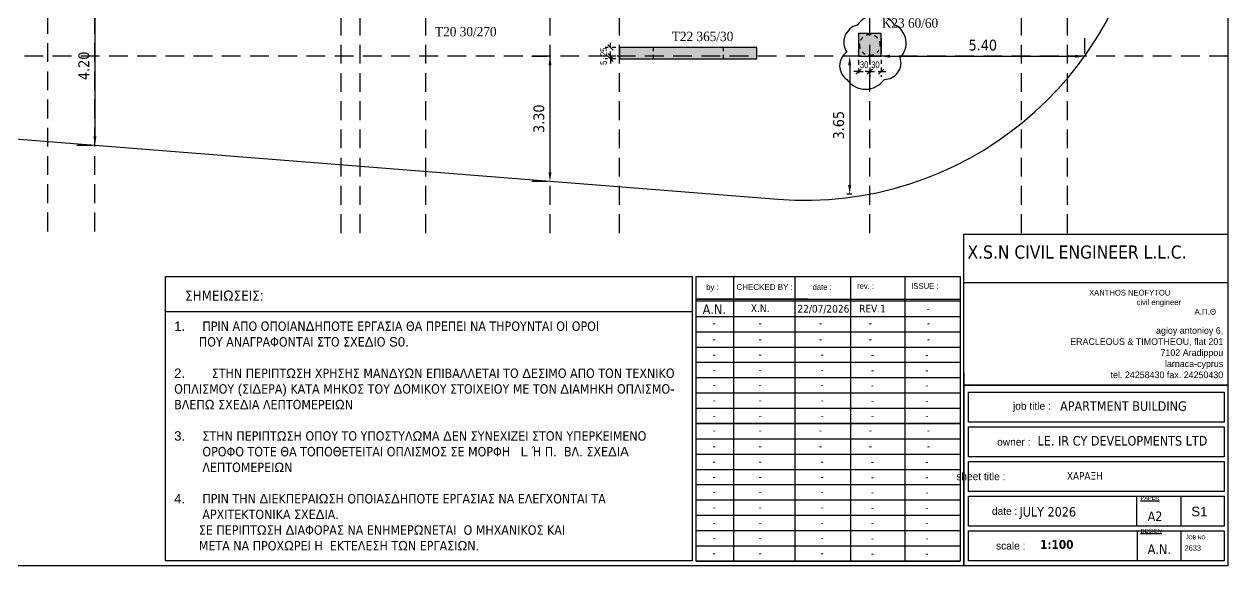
# Model space of a CAD drawing. Header units: millimetres. Extents: x -2171 to 1563, y -1758 to -1505.
# Drawn here: x -2093.51 to -2061.5, y -1629.23 to -1614.83 of the extents above; entities that cross this region are included whole.
import ezdxf

# ---------------------------------------------------------------- set-up
doc = ezdxf.new("R2010")
doc.units = ezdxf.units.MM
doc.header["$PDMODE"] = 32
for name, pattern in [('DASHDOT', [25.4, 12.7, -6.35, 0, -6.35]), ('DASHED2', [0.375, 0.25, -0.125]), ('DOT', [0.025, 0, -0.025]), ('HIDDEN', [0.375, 0.25, -0.125]), ('HIDDEN2', [0.1875, 0.125, -0.0625])]:
    doc.linetypes.add(name, pattern=pattern)
doc.layers.get('Defpoints').update_dxf_attribs({"color": 6})
for name, color, linetype in [('-S-AKSONES', 50, 'DASHDOT'), ('-S_TEXT', 3, 'Continuous'), ('ANOIGMATA', 7, 'Continuous'), ('athinas comments', 10, 'Continuous'), ('DIASTASEIS', 7, 'Continuous'), ('Fill_Col', 7, 'Continuous'), ('Geo_Col', 7, 'Continuous'), ('Geo_Lines_-1', 94, 'Continuous'), ('pinakaki', 153, 'Continuous'), ('STR-AXIS', 2, 'Continuous'), ('Text_Col_-1', 7, 'Continuous')]:
    doc.layers.add(name, color=color, linetype=linetype)
doc.layers.add('A-ANNO-DIMS', color=1, linetype='Continuous', lineweight=9)
doc.layers.add('TEXT', color=20, linetype='Continuous', lineweight=13)
doc.styles.add('1-100', font='arial.ttf', dxfattribs={"width": 0.8})
doc.styles.add('S1TmsNwRmn11_b_934_161', font='times.ttf', dxfattribs={"width": 0.933629, "height": 0.001087})
doc.styles.get("Standard").update_dxf_attribs({"font": 'tahoma.ttf'})
doc.dimstyles.new('Copy of 1-100', dxfattribs={"dimtxt": 0.18, "dimasz": 0.14, "dimexe": 0.14, "dimexo": 0.1, "dimgap": 0.09, "dimtad": 1, "dimdec": 0, "dimlfac": 100, "dimrnd": 5, "dimzin": 5, "dimdsep": 46, "dimtxsty": '1-100', "dimblk": 'OBLIQUE', "dimcen": 0.09, "dimclrd": 1, "dimclre": 1, "dimclrt": 2, "dimadec": 0, "dimazin": 0, "dimtfac": 1, "dimtdec": 0, "dimtix": 1, "dimtmove": 2, "dimatfit": 3, "dimfxl": 5, "dimfxlon": 1, "dimtolj": 1, "dimtzin": 5, "dimarcsym": 0})
doc.dimstyles.new('Copy(2) of Standard', dxfattribs={"dimscale": 96, "dimtxt": 0.003, "dimasz": 0.0025, "dimexe": 0.0008, "dimexo": 0.005, "dimgap": 0.0015, "dimtad": 1, "dimrnd": 0.05, "dimzin": 0, "dimdsep": 46, "dimtxsty": 'Standard', "dimcen": 0.001, "dimclrd": 256, "dimclrt": 256, "dimadec": 0, "dimazin": 0, "dimtfac": 1, "dimtofl": 0, "dimtmove": 0, "dimatfit": 3, "dimfxl": 5, "dimtolj": 1, "dimtzin": 0, "dimarcsym": 1})

# ---------------------------------------------------------------- blocks, each defined once
blk = doc.blocks.new('LABEL 1')
at = {"color": 0}
for p, q in [((118391.268, -209928.524), (118398.288, -209928.524)), ((118392.259, -209928.524), (118392.259, -209936.09)), ((118393.899, -209936.09), (118393.899, -209928.524)), ((118395.385, -209936.09), (118395.385, -209928.524)), ((118396.826, -209936.09), (118396.826, -209928.524)), ((118405.409, -209928.699), (118398.39, -209928.699)), ((118394.242, -209929.133), (118391.27, -209929.133)), ((118391.27, -209929.133), (118398.289, -209929.133)), ((118398.289, -209929.184), (118391.27, -209929.184)), ((118398.289, -209929.133), (118398.289, -209929.184)), ((118398.39, -209931.085), (118398.39, -209936.218)), ((118398.512, -209932.4), (118398.512, -209931.601)), ((118398.512, -209933.321), (118398.512, -209932.522)), ((118398.512, -209934.242), (118398.512, -209933.444)), ((118398.512, -209935.164), (118398.512, -209934.365)), ((118398.512, -209936.085), (118398.512, -209935.286))]:
    blk.add_line(p, q, dxfattribs=at)
at = {"linetype": 'Continuous', "ltscale": 0.5}
blk.add_line((118391.162, -209929.467), (118377.159, -209929.467), dxfattribs=at)
at = {"color": 3}
blk.add_line((118398.289, -209930.348), (118398.289, -209932.434), dxfattribs=at)
for points in [[(118398.39, -209927.405), (118405.409, -209927.405)], [(118391.27, -209932.434), (118398.289, -209932.434)], [(118391.27, -209935.278), (118398.289, -209935.278)]]:
    blk.add_lwpolyline(points)
at = {"color": 0}
for points in [[(118398.39, -209927.405), (118405.409, -209927.405), (118405.409, -209931.414), (118398.39, -209931.414)], [(118391.27, -209928.524), (118398.289, -209928.524), (118398.289, -209932.434), (118391.27, -209932.434)], [(118391.27, -209928.524), (118398.289, -209928.524), (118398.289, -209936.09), (118391.27, -209936.09)], [(118398.39, -209931.414), (118405.409, -209931.414), (118405.409, -209936.218), (118398.39, -209936.218)]]:
    blk.add_lwpolyline(points, close=True, dxfattribs=at)
at = {"linetype": 'Continuous', "ltscale": 0.5}
blk.add_lwpolyline([(118377.159, -209928.524), (118391.162, -209928.524), (118391.162, -209936.085), (118377.159, -209936.085)], close=True, dxfattribs=at)
at = {"color": 0}
for points in [[(118391.27, -209929.59), (118398.289, -209929.59)], [(118391.27, -209929.996), (118398.289, -209929.996)], [(118391.27, -209930.403), (118398.289, -209930.403)], [(118391.27, -209930.809), (118398.289, -209930.809)], [(118391.27, -209931.215), (118398.289, -209931.215)], [(118391.27, -209931.621), (118398.289, -209931.621)], [(118398.512, -209931.601), (118405.313, -209931.601), (118405.313, -209932.4), (118398.512, -209932.4)], [(118391.27, -209932.028), (118398.289, -209932.028)], [(118391.27, -209932.434), (118398.289, -209932.434)], [(118398.512, -209932.522), (118405.313, -209932.522), (118405.313, -209933.321), (118398.512, -209933.321)], [(118391.27, -209932.84), (118398.289, -209932.84)], [(118391.27, -209933.246), (118398.289, -209933.246)], [(118391.27, -209933.653), (118398.289, -209933.653)], [(118398.512, -209933.444), (118405.313, -209933.444), (118405.313, -209934.242), (118398.512, -209934.242)], [(118391.27, -209934.059), (118398.289, -209934.059)], [(118398.512, -209934.365), (118405.313, -209934.365), (118405.313, -209935.164), (118398.512, -209935.164)], [(118402.978, -209934.365), (118402.978, -209935.164)], [(118404.155, -209934.365), (118404.155, -209935.164)], [(118391.27, -209934.465), (118398.289, -209934.465)], [(118391.27, -209934.871), (118398.289, -209934.871)], [(118398.512, -209935.286), (118405.313, -209935.286), (118405.313, -209936.085), (118398.512, -209936.085)], [(118402.998, -209935.286), (118402.998, -209936.085)], [(118404.155, -209935.286), (118404.155, -209936.085)], [(118391.27, -209935.684), (118398.289, -209935.684)], [(118391.27, -209936.09), (118398.289, -209936.09)]]:
    blk.add_lwpolyline(points, dxfattribs=at)
at = {"layer": '-S_TEXT', "color": 3, "insert": (118377.391, -209929.723), "char_height": 0.25, "attachment_point": 1}
blk.add_mtext_dynamic_manual_height_columns('\\pxi-3,l3,ql,t3;{\\fArial|b0|i0|c186|p34;1.^I}ΠΡΙΝ ΑΠΟ ΟΠΟΙΑΝ{\\fArial|b0|i0|c186|p34;Δ}ΗΠΟΤΕ ΕΡΓΑΣΙΑ ΘΑ ΠΡΕΠΕΙ ΝΑ ΤΗΡΟΥΝΤΑΙ ΟΙ ΟΡΟΙ\\P\\pi0,l0,q*,tz;       ΠΟΥ ΑΝΑΓΡΑΦΟΝΤΑΙ ΣΤΟ ΣΧΕ{\\fArial|b0|i0|c186|p34;Δ}ΙΟ {\\fArial|b0|i0|c186|p34;S0.\\P\\P\\pi-3,l3,ql,t3;2.^I}ΣΤΗΝ ΠΕΡΙΠΤ{\\fArial|b0|i0|c186|p34;Ω}ΣΗ ΧΡΗΣΗΣ ΜΑΝ{\\fArial|b0|i0|c186|p34;Δ}Υ{\\fArial|b0|i0|c186|p34;Ω}Ν ΕΠΙΒΑΛΛΕΤΑΙ ΤΟ {\\fArial|b0|i0|c186|p34;Δ}ΕΣΙΜΟ ΑΠΟ ΤΟΝ ΤΕΧΝΙΚΟ ΟΠΛΙΣΜΟΥ {\\fArial|b0|i0|c186|p34;(}ΣΙ{\\fArial|b0|i0|c186|p34;Δ}ΕΡΑ{\\fArial|b0|i0|c186|p34;) }ΚΑΤΑ ΜΗΚΟΣ ΤΟΥ {\\fArial|b0|i0|c186|p34;Δ}ΟΜΙΚΟΥ ΣΤΟΙΧΕΙΟΥ ΜΕ ΤΟΝ {\\fArial|b0|i0|c186|p34;Δ}ΙΑΜΗΚΗ ΟΠΛΙΣΜΟ{\\fArial|b0|i0|c186|p34;- }ΒΛΕΠ{\\fArial|b0|i0|c186|p34;Ω }ΣΧΕ{\\fArial|b0|i0|c186|p34;Δ}ΙΑ ΛΕΠΤΟΜΕΡΕΙ{\\fArial|b0|i0|c186|p34;Ω}Ν\\P\\pi0,l0,q*,tz;\\P\\pi-3,l3,ql,t3;{\\fArial|b0|i0|c186|p34;3.^I}ΣΤΗΝ ΠΕΡΙΠΤ{\\fArial|b0|i0|c186|p34;Ω}ΣΗ ΟΠΟΥ ΤΟ ΥΠΟΣΤΥΛ{\\fArial|b0|i0|c186|p34;Ω}ΜΑ {\\fArial|b0|i0|c186|p34;Δ}ΕΝ ΣΥΝΕΧΙΖΕΙ ΣΤΟΝ ΥΠΕΡΚΕΙΜΕΝΟ ΟΡΟΦΟ ΤΟΤΕ ΘΑ ΤΟΠΟΘΕΤΕΙΤΑΙ ΟΠΛΙΣΜΟΣ ΣΕ ΜΟΡΦH   {\\fArial|b0|i0|c186|p34;L }Ή Π{\\fArial|b0|i0|c186|p34;. } ΒΛ{\\fArial|b0|i0|c186|p34;. }ΣΧΕ{\\fArial|b0|i0|c186|p34;Δ}Ι{\\fArial|b0|i0|c186|p34;A }ΛΕΠΤΟΜΕΡΕΙ{\\fArial|b0|i0|c186|p34;Ω}Ν\\P\\pi0,l0,q*,tz;\\P\\pi-3,l3,ql,t3;{\\fArial|b0|i0|c186|p34;4.^I}ΠΡΙΝ ΤΗΝ {\\fArial|b0|i0|c186|p34;Δ}ΙΕΚΠΕΡΑΙ{\\fArial|b0|i0|c186|p34;Ω}ΣΗ ΟΠΟΙΑΣ{\\fArial|b0|i0|c186|p34;Δ}ΗΠΟΤΕ ΕΡΓΑΣΙΑΣ ΝΑ ΕΛΕΓΧΟΝΤΑΙ ΤΑ ΑΡΧΙΤΕΚΤΟΝΙΚΑ ΣΧΕ{\\fArial|b0|i0|c186|p34;Δ}ΙΑ{\\fArial|b0|i0|c186|p34;.\\P\\pi0,l0,q*,tz;}       ΣΕ ΠΕΡΙΠΤ{\\fArial|b0|i0|c186|p34;Ω}ΣΗ {\\fArial|b0|i0|c186|p34;Δ}ΙΑΦΟΡΑΣ ΝΑ ΕΝΗΜΕΡ{\\fArial|b0|i0|c186|p34;Ω}ΝΕΤΑΙ  Ο ΜΗΧΑΝΙΚΟΣ ΚΑΙ\\P       ΜΕΤΑ ΝΑ ΠΡΟΧ{\\fArial|b0|i0|c186|p34;Ω}ΡΕΙ Η  ΕΚΤΕΛΕΣΗ Τ{\\fArial|b0|i0|c186|p34;Ω}Ν ΕΡΓΑΣΙ{\\fArial|b0|i0|c186|p34;Ω}Ν{\\fArial|b0|i0|c186|p34;.}', width=13.35251, gutter_width=1, heights=[6.403], dxfattribs=at)
at = {"layer": 'ANOIGMATA', "attachment_point": 1}
for s, insert, char_height, width in [('\\pi4.5494;{\\fBankGothic Lt BT|b0|i0|c0|p34;\\H1.5x;\\C7;XANTHOS NEOFYTOU\\P\\pi5.8103;civil engineer\\P\\pi7.351;\\fArial|b0|i0|c161|p34;Α.Π.Θ}', (118397.168, -209928.883), 0.10094, 7.9171), ('\\pxqr;{\\fBankGothic Lt BT|b0|i0|c161|p34;\\H1.1667x;\\C0;agioy antonioy 6,\\PERACLEOUS & TIMOTHEOU, flat 201\\P7102 Aradippou\\Plarnaca-cyprus\\Ptel. 24258430 fax. 24250430}', (118397.225, -209929.875), 0.15141, 8.05841), ('\\pxqr;{\\fBankGothic Lt BT|b0|i0|c0|p34;\\H1.5x;\\C7; \\H1.3333x; job title :}', (118397.361, -209931.867), 0.10094, 3.33818), ('APARTMENT BUILDING', (118400.946, -209931.845), 0.25234, 5.34758), ('LE. IR CY DEVELOPMENTS LTD', (118400.347, -209932.768), 0.25234, 5.34758), ('\\pxqr;{\\fBankGothic Lt BT|b0|i0|c0|p34;\\H1.5x;\\C7; \\H1.3333x; owner :}', (118396.82, -209932.823), 0.10094, 3.33818), ('{\\fBankGothic Lt BT|b0|i0|c0|p34;\\C7;     sheet title :}', (118397.812, -209933.739), 0.20187, 3.33818), ('\\pxi8.03;{\\fBankGothic Lt BT|b0|i0|c161|p34;\\H0.5x;\\L\\C7;PAPER\\H2x;\\l }', (118401.382, -209934.359), 0.2125, 3.51387), ('\\pxqr;{\\fBankGothic Lt BT|b0|i0|c0|p34;\\C7; date :}', (118396.471, -209934.66), 0.20187, 3.33818), ('{\\C7;JULY 2026}', (118399.865, -209934.655), 0.25234, 4.57511), ('\\pxi8.03;{\\fBankGothic Lt BT|b0|i0|c0|p34;\\H0.5x;\\L\\C7;DESIGN\\H2x;\\l }', (118401.382, -209935.234), 0.2125, 3.51387), ('\\pxqr;{\\fBankGothic Lt BT|b0|i0|c0|p34;\\C7; scale :}', (118396.686, -209935.581), 0.20187, 3.33818), ('{\\fTahoma|b1|i0|c161|p34;\\C7;1:\\fTahoma|b1|i0|c0|p34;100}', (118400.413, -209935.531), 0.23651, 5.4102), ('\\pxi8.03;{\\fBankGothic Lt BT|b0|i0|c0|p34;\\C7;JOB NO}', (118403.483, -209935.41), 0.10094, 3.33818), ('\\pxi8.03;{\\fBankGothic Lt BT|b0|i0|c161|p34;\\C7;2\\fBankGothic Lt BT|b0|i0|c0|p34;633}', (118403.078, -209935.67), 0.14671, 4.85205)]:
    blk.add_mtext(s, dxfattribs=dict(at, insert=insert, char_height=char_height, width=width))
for s, insert, char_height in [('A2', (118403.274, -209934.773), 0.2523), ('A{\\fArial|b0|i0|c186|p34;.}N{\\fArial|b0|i0|c186|p34;.}', (118403.274, -209935.648), 0.25234)]:
    blk.add_mtext_dynamic_manual_height_columns(s, width=10.89316, gutter_width=1, heights=[0], dxfattribs=dict(at, insert=insert, char_height=char_height))
at = {"layer": 'pinakaki', "ltscale": 0.005, "insert": (118377.682, -209928.902), "char_height": 0.26955, "width": 6.67467, "attachment_point": 1}
blk.add_mtext('ΣΗΜΕΙ{\\fArial|b0|i0|c186|p34;Ω}ΣΕΙΣ{\\fArial|b0|i0|c186|p34;:}', dxfattribs=at)
at = {"layer": 'TEXT', "color": 0, "attachment_point": 1}
for s, insert, char_height, width in [('X.S.N CIVIL ENGINEER L.L.C.\\P', (118398.484, -209927.703), 0.35, 6.92207), ('\\pxqc;{\\fBankGothic Lt BT|b0|i0|c161|p34;\\C7;by :}', (118391.244, -209928.732), 0.15234, 0.91751), ('\\pxqc;{\\fArial|b0|i0|c186|p34;\\C7;CHECKED BY\\fBankGothic Lt BT|b0|i0|c161|p34; :}', (118391.819, -209928.732), 0.15234, 2.53906), ('\\pxqc;{\\fBankGothic Lt BT|b0|i0|c0|p34;\\C7;date :}', (118393.35, -209928.732), 0.15234, 2.53906), ('{\\fBankGothic Lt BT|b0|i0|c161|p34;\\C7;rev\\fBankGothic Lt BT|b0|i0|c0|p34;.\\fBankGothic Lt BT|b0|i0|c161|p34; :}', (118395.548, -209928.705), 0.152344, 2.53906), ('{\\fBankGothic Lt BT|b0|i0|c0|p34;\\C7;ISSUE\\fBankGothic Lt BT|b0|i0|c161|p34; :}', (118396.989, -209928.705), 0.15234, 2.53906), ('\\pxqc;{\\fTahoma|b0|i0|c0|p34;\\C7;A\\fTahoma|b0|i0|c161|p34;.\\fTahoma|b0|i0|c0|p34;N\\fTahoma|b0|i0|c161|p34;.}', (118391.244, -209929.272), 0.253906, 1.01563), ('\\pxqc;{\\fTahoma|b0|i0|c0|p34;\\H0.8x;\\C7;X.N.}', (118391.703, -209929.272), 0.25391, 2.53906), ('\\pxqc;{\\C7;22/07/2026}', (118393.976, -209929.284), 0.20313, 1.35307), ('\\pxqc;{\\fTahoma|b0|i0|c0|p34;\\H0.8x;\\C7;REV.1}', (118395.325, -209929.281), 0.25391, 1.26753), ('\\pxqc;{\\fTahoma|b0|i0|c0|p34;\\H0.8x;\\C7; \\fTahoma|b0|i0|c161|p34;-}', (118396.766, -209929.281), 0.25391, 1.26753), ('\\pxqc;{\\fTahoma|b0|i0|c0|p34;\\H0.8x;\\C7;-}', (118391.244, -209929.661), 0.25391, 1.01563), ('\\pxqc;{\\fTahoma|b0|i0|c0|p34;\\H0.8x;\\C7;-}', (118391.703, -209929.661), 0.25391, 2.53906), ('\\pxqc;{\\fTahoma|b0|i0|c0|p34;\\H0.8x;\\C7;   -}', (118393.189, -209929.661), 0.25391, 2.53906), ('\\pxqc;{\\fTahoma|b0|i0|c0|p34;\\H0.8x;\\C7;-}', (118394.631, -209929.661), 0.25391, 2.53906), ('\\pxqc;{\\fTahoma|b0|i0|c0|p34;\\H0.8x;\\C7;-}', (118396.177, -209929.661), 0.25391, 2.53906), ('\\pxqc;{\\fTahoma|b0|i0|c0|p34;\\H0.8x;\\C7;-}', (118391.244, -209930.085), 0.25391, 1.01563), ('\\pxqc;{\\fTahoma|b0|i0|c0|p34;\\H0.8x;\\C7;-}', (118391.703, -209930.085), 0.25391, 2.53906), ('\\pxqc;{\\fTahoma|b0|i0|c0|p34;\\H0.8x;\\C7;   -}', (118393.189, -209930.085), 0.25391, 2.53906), ('\\pxqc;{\\fTahoma|b0|i0|c0|p34;\\H0.8x;\\C7;-}', (118394.631, -209930.085), 0.25391, 2.53906), ('\\pxqc;{\\fTahoma|b0|i0|c0|p34;\\H0.8x;\\C7;-}', (118396.177, -209930.085), 0.25391, 2.53906), ('\\pxqc;{\\fTahoma|b0|i0|c0|p34;\\H0.8x;\\C7;-}', (118391.244, -209930.491), 0.25391, 1.01563), ('\\pxqc;{\\fTahoma|b0|i0|c0|p34;\\H0.8x;\\C7;-}', (118391.703, -209930.491), 0.25391, 2.53906), ('\\pxqc;{\\fTahoma|b0|i0|c0|p34;\\H0.8x;\\C7;-}', (118393.35, -209930.491), 0.25391, 2.53906), ('\\pxqc;{\\fTahoma|b0|i0|c161|p34;\\H0.8x;\\C7;-}', (118395.325, -209930.5), 0.25391, 1.26753), ('\\pxqc;{\\fTahoma|b0|i0|c161|p34;\\H0.8x;\\C7;-}', (118396.766, -209930.5), 0.25391, 1.26753), ('\\pxqc;{\\fTahoma|b0|i0|c0|p34;\\H0.8x;\\C7;-}', (118391.244, -209930.897), 0.25391, 1.01563), ('\\pxqc;{\\fTahoma|b0|i0|c0|p34;\\H0.8x;\\C7;-}', (118391.703, -209930.897), 0.25391, 2.53906), ('\\pxqc;{\\fTahoma|b0|i0|c0|p34;\\H0.8x;\\C7;-}', (118393.35, -209930.897), 0.25391, 2.53906), ('\\pxqc;{\\fTahoma|b0|i0|c161|p34;\\H0.8x;\\C7;-}', (118395.325, -209930.906), 0.25391, 1.26753), ('\\pxqc;{\\fTahoma|b0|i0|c161|p34;\\H0.8x;\\C7;-}', (118396.766, -209930.906), 0.25391, 1.26753), ('\\pxqc;{\\fTahoma|b0|i0|c0|p34;\\H0.8x;\\C7;-}', (118391.244, -209931.303), 0.25391, 1.01563), ('\\pxqc;{\\fTahoma|b0|i0|c0|p34;\\H0.8x;\\C7;-}', (118391.703, -209931.303), 0.25391, 2.53906), ('\\pxqc;{\\fTahoma|b0|i0|c0|p34;\\H0.8x;\\C7;-}', (118393.35, -209931.303), 0.25391, 2.53906), ('\\pxqc;{\\fTahoma|b0|i0|c161|p34;\\H0.8x;\\C7;-}', (118395.325, -209931.312), 0.25391, 1.26753), ('\\pxqc;{\\fTahoma|b0|i0|c161|p34;\\H0.8x;\\C7;-}', (118396.766, -209931.312), 0.25391, 1.26753), ('\\pxqc;{\\fTahoma|b0|i0|c0|p34;\\H0.8x;\\C7;-}', (118391.244, -209931.71), 0.25391, 1.01563), ('\\pxqc;{\\fTahoma|b0|i0|c0|p34;\\H0.8x;\\C7;-}', (118391.703, -209931.71), 0.25391, 2.53906), ('\\pxqc;{\\fTahoma|b0|i0|c0|p34;\\H0.8x;\\C7;-}', (118393.35, -209931.71), 0.25391, 2.53906), ('\\pxqc;{\\fTahoma|b0|i0|c161|p34;\\H0.8x;\\C7;-}', (118395.325, -209931.718), 0.25391, 1.26753), ('\\pxqc;{\\fTahoma|b0|i0|c161|p34;\\H0.8x;\\C7;-}', (118396.766, -209931.718), 0.25391, 1.26753), ('\\pxqc;{\\fTahoma|b0|i0|c0|p34;\\H0.8x;\\C7;-}', (118391.244, -209932.116), 0.25391, 1.01563), ('\\pxqc;{\\fTahoma|b0|i0|c0|p34;\\H0.8x;\\C7;-}', (118391.703, -209932.116), 0.25391, 2.53906), ('\\pxqc;{\\fTahoma|b0|i0|c0|p34;\\H0.8x;\\C7;-}', (118393.35, -209932.116), 0.25391, 2.53906), ('\\pxqc;{\\fTahoma|b0|i0|c161|p34;\\H0.8x;\\C7;-}', (118395.325, -209932.125), 0.25391, 1.26753), ('\\pxqc;{\\fTahoma|b0|i0|c161|p34;\\H0.8x;\\C7;-}', (118396.766, -209932.125), 0.25391, 1.26753), ('\\pxqc;{\\fTahoma|b0|i0|c0|p34;\\H0.8x;\\C7;-}', (118391.244, -209932.505), 0.25391, 1.01563), ('\\pxqc;{\\fTahoma|b0|i0|c0|p34;\\H0.8x;\\C7;-}', (118391.703, -209932.505), 0.25391, 2.53906), ('\\pxqc;{\\fTahoma|b0|i0|c0|p34;\\H0.8x;\\C7;   -}', (118393.189, -209932.505), 0.25391, 2.53906), ('\\pxqc;{\\fTahoma|b0|i0|c0|p34;\\H0.8x;\\C7;-}', (118394.631, -209932.505), 0.25391, 2.53906), ('\\pxqc;{\\fTahoma|b0|i0|c0|p34;\\H0.8x;\\C7;-}', (118396.177, -209932.505), 0.25391, 2.53906), ('\\pxqc;{\\fTahoma|b0|i0|c0|p34;\\H0.8x;\\C7;-}', (118391.244, -209932.928), 0.25391, 1.01563), ('\\pxqc;{\\fTahoma|b0|i0|c0|p34;\\H0.8x;\\C7;-}', (118391.703, -209932.928), 0.25391, 2.53906), ('\\pxqc;{\\fTahoma|b0|i0|c0|p34;\\H0.8x;\\C7;   -}', (118393.189, -209932.928), 0.25391, 2.53906), ('\\pxqc;{\\fTahoma|b0|i0|c0|p34;\\H0.8x;\\C7;-}', (118394.631, -209932.928), 0.25391, 2.53906), ('\\pxqc;{\\fTahoma|b0|i0|c0|p34;\\H0.8x;\\C7;-}', (118396.177, -209932.928), 0.25391, 2.53906), ('\\pxqc;{\\fTahoma|b0|i0|c0|p34;\\H0.8x;\\C7;-}', (118391.244, -209933.335), 0.25391, 1.01563), ('\\pxqc;{\\fTahoma|b0|i0|c0|p34;\\H0.8x;\\C7;-}', (118391.703, -209933.335), 0.25391, 2.53906), ('\\pxqc;{\\fTahoma|b0|i0|c0|p34;\\H0.8x;\\C7;-}', (118393.35, -209933.335), 0.25391, 2.53906), ('\\pxqc;{\\fTahoma|b0|i0|c161|p34;\\H0.8x;\\C7;-}', (118395.325, -209933.343), 0.25391, 1.26753), ('\\pxqc;{\\fTahoma|b0|i0|c161|p34;\\H0.8x;\\C7;-}', (118396.766, -209933.343), 0.25391, 1.26753), ('\\pxqc;{\\fTahoma|b0|i0|c0|p34;\\H0.8x;\\C7;-}', (118391.244, -209933.741), 0.25391, 1.01563), ('\\pxqc;{\\fTahoma|b0|i0|c0|p34;\\H0.8x;\\C7;-}', (118391.703, -209933.741), 0.25391, 2.53906), ('\\pxqc;{\\fTahoma|b0|i0|c0|p34;\\H0.8x;\\C7;-}', (118393.35, -209933.741), 0.25391, 2.53906), ('\\pxqc;{\\fTahoma|b0|i0|c161|p34;\\H0.8x;\\C7;-}', (118395.325, -209933.75), 0.25391, 1.26753), ('\\pxqc;{\\fTahoma|b0|i0|c161|p34;\\H0.8x;\\C7;-}', (118396.766, -209933.75), 0.25391, 1.26753), ('\\pxqc;{\\fTahoma|b0|i0|c0|p34;\\H0.8x;\\C7;-}', (118391.244, -209934.147), 0.25391, 1.01563), ('\\pxqc;{\\fTahoma|b0|i0|c0|p34;\\H0.8x;\\C7;-}', (118391.703, -209934.147), 0.25391, 2.53906), ('\\pxqc;{\\fTahoma|b0|i0|c0|p34;\\H0.8x;\\C7;-}', (118393.35, -209934.147), 0.25391, 2.53906), ('\\pxqc;{\\fTahoma|b0|i0|c161|p34;\\H0.8x;\\C7;-}', (118395.325, -209934.156), 0.25391, 1.26753), ('\\pxqc;{\\fTahoma|b0|i0|c161|p34;\\H0.8x;\\C7;-}', (118396.766, -209934.156), 0.25391, 1.26753), ('\\pxqc;{\\fTahoma|b0|i0|c0|p34;\\H0.8x;\\C7;-}', (118391.244, -209934.553), 0.25391, 1.01563), ('\\pxqc;{\\fTahoma|b0|i0|c0|p34;\\H0.8x;\\C7;-}', (118391.703, -209934.553), 0.25391, 2.53906), ('\\pxqc;{\\fTahoma|b0|i0|c0|p34;\\H0.8x;\\C7;-}', (118393.35, -209934.553), 0.25391, 2.53906), ('\\pxqc;{\\fTahoma|b0|i0|c161|p34;\\H0.8x;\\C7;-}', (118395.325, -209934.562), 0.25391, 1.26753), ('\\pxqc;{\\fTahoma|b0|i0|c161|p34;\\H0.8x;\\C7;-}', (118396.766, -209934.562), 0.25391, 1.26753), ('\\pxqc;{\\fTahoma|b0|i0|c0|p34;\\H0.8x;\\C7;-}', (118391.244, -209934.96), 0.25391, 1.01563), ('\\pxqc;{\\fTahoma|b0|i0|c0|p34;\\H0.8x;\\C7;-}', (118391.703, -209934.96), 0.25391, 2.53906), ('\\pxqc;{\\fTahoma|b0|i0|c0|p34;\\H0.8x;\\C7;-}', (118393.35, -209934.96), 0.25391, 2.53906), ('\\pxqc;{\\fTahoma|b0|i0|c161|p34;\\H0.8x;\\C7;-}', (118395.325, -209934.968), 0.25391, 1.26753), ('\\pxqc;{\\fTahoma|b0|i0|c161|p34;\\H0.8x;\\C7;-}', (118396.766, -209934.968), 0.25391, 1.26753), ('\\pxqc;{\\fTahoma|b0|i0|c0|p34;\\H0.8x;\\C7;-}', (118391.244, -209935.366), 0.25391, 1.01563), ('\\pxqc;{\\fTahoma|b0|i0|c0|p34;\\H0.8x;\\C7;-}', (118391.703, -209935.366), 0.25391, 2.53906), ('\\pxqc;{\\fTahoma|b0|i0|c0|p34;\\H0.8x;\\C7;-}', (118393.35, -209935.366), 0.25391, 2.53906), ('\\pxqc;{\\fTahoma|b0|i0|c161|p34;\\H0.8x;\\C7;-}', (118395.325, -209935.375), 0.25391, 1.26753), ('\\pxqc;{\\fTahoma|b0|i0|c161|p34;\\H0.8x;\\C7;-}', (118396.766, -209935.375), 0.25391, 1.26753), ('\\pxqc;{\\fTahoma|b0|i0|c0|p34;\\H0.8x;\\C7;-}', (118391.244, -209935.772), 0.25391, 1.01563), ('\\pxqc;{\\fTahoma|b0|i0|c0|p34;\\H0.8x;\\C7;-}', (118391.703, -209935.772), 0.25391, 2.53906), ('\\pxqc;{\\fTahoma|b0|i0|c0|p34;\\H0.8x;\\C7;-}', (118393.35, -209935.772), 0.25391, 2.53906), ('\\pxqc;{\\fTahoma|b0|i0|c161|p34;\\H0.8x;\\C7;-}', (118395.325, -209935.781), 0.25391, 1.26753), ('\\pxqc;{\\fTahoma|b0|i0|c161|p34;\\H0.8x;\\C7;-}', (118396.766, -209935.781), 0.25391, 1.26753)]:
    blk.add_mtext(s, dxfattribs=dict(at, insert=insert, char_height=char_height, width=width))
blk = doc.blocks.new('_Oblique')
at = {"color": 0, "linetype": 'ByBlock', "lineweight": -2}
blk.add_line((-0.5, -0.5), (0.5, 0.5), dxfattribs=at)
blk = doc.blocks.new('*D343')
at = {"layer": 'Defpoints', "color": 0, "ltscale": 0.5, "transparency": 16777216}
for p in [(-2071.322, -1615.684), (-2071.022, -1615.684), (-2071.022, -1616.094)]:
    blk.add_point(p, dxfattribs=at)
at = {"layer": 'DIASTASEIS', "color": 1, "linetype": 'DASHED2', "lineweight": -2, "ltscale": 0.5, "transparency": 16777216}
for p, q in [((-2071.322, -1616.094), (-2071.462, -1616.094)), ((-2071.322, -1616.094), (-2071.022, -1616.094)), ((-2071.022, -1616.094), (-2070.882, -1616.094))]:
    blk.add_line(p, q, dxfattribs=at)
at = {"layer": 'DIASTASEIS', "color": 1, "linetype": 'HIDDEN', "lineweight": -2, "ltscale": 0.5, "transparency": 16777216}
blk.add_line((-2071.322, -1615.784), (-2071.322, -1616.234), dxfattribs=at)
at = {"layer": 'DIASTASEIS', "color": 1, "linetype": 'HIDDEN2', "lineweight": -2, "ltscale": 0.5, "transparency": 16777216}
blk.add_line((-2071.022, -1615.784), (-2071.022, -1616.234), dxfattribs=at)
at = {"layer": 'DIASTASEIS', "color": 1, "lineweight": -2, "ltscale": 0.5, "transparency": 16777216, "xscale": 0.14, "yscale": 0.14, "zscale": 0.14}
blk.add_blockref('_Oblique', (-2071.322, -1616.094), dxfattribs=at)
at = {"layer": 'DIASTASEIS', "color": 1, "lineweight": -2, "ltscale": 0.5, "transparency": 16777216, "xscale": 0.14, "yscale": 0.14, "zscale": 0.14, "rotation": 180}
blk.add_blockref('_Oblique', (-2071.022, -1616.094), dxfattribs=at)
at = {"layer": 'DIASTASEIS', "color": 2, "ltscale": 0.5, "transparency": 16777216, "insert": (-2071.172, -1615.912), "char_height": 0.18, "attachment_point": 5, "style": '1-100'}
blk.add_mtext('\\A1;30', dxfattribs=at)
blk = doc.blocks.new('*D344')
at = {"layer": 'Defpoints', "color": 0, "ltscale": 0.5, "transparency": 16777216}
for p in [(-2071.022, -1615.684), (-2070.722, -1615.684), (-2070.722, -1616.094)]:
    blk.add_point(p, dxfattribs=at)
at = {"layer": 'DIASTASEIS', "color": 1, "linetype": 'DASHED2', "lineweight": -2, "ltscale": 0.5, "transparency": 16777216}
for p, q in [((-2071.022, -1616.094), (-2071.162, -1616.094)), ((-2071.022, -1616.094), (-2070.722, -1616.094)), ((-2070.722, -1616.094), (-2070.582, -1616.094))]:
    blk.add_line(p, q, dxfattribs=at)
at = {"layer": 'DIASTASEIS', "color": 1, "linetype": 'HIDDEN', "lineweight": -2, "ltscale": 0.5, "transparency": 16777216}
blk.add_line((-2071.022, -1615.784), (-2071.022, -1616.234), dxfattribs=at)
at = {"layer": 'DIASTASEIS', "color": 1, "linetype": 'HIDDEN2', "lineweight": -2, "ltscale": 0.5, "transparency": 16777216}
blk.add_line((-2070.722, -1615.784), (-2070.722, -1616.234), dxfattribs=at)
at = {"layer": 'DIASTASEIS', "color": 1, "lineweight": -2, "ltscale": 0.5, "transparency": 16777216, "xscale": 0.14, "yscale": 0.14, "zscale": 0.14}
blk.add_blockref('_Oblique', (-2071.022, -1616.094), dxfattribs=at)
at = {"layer": 'DIASTASEIS', "color": 1, "lineweight": -2, "ltscale": 0.5, "transparency": 16777216, "xscale": 0.14, "yscale": 0.14, "zscale": 0.14, "rotation": 180}
blk.add_blockref('_Oblique', (-2070.722, -1616.094), dxfattribs=at)
at = {"layer": 'DIASTASEIS', "color": 2, "ltscale": 0.5, "transparency": 16777216, "insert": (-2070.872, -1615.912), "char_height": 0.18, "attachment_point": 5, "style": '1-100'}
blk.add_mtext('\\A1;30', dxfattribs=at)
blk = doc.blocks.new('*D345')
at = {"layer": 'Defpoints', "color": 0, "ltscale": 0.5, "transparency": 16777216}
for p in [(-2077.915, -1615.684), (-2077.675, -1615.684), (-2077.675, -1615.751)]:
    blk.add_point(p, dxfattribs=at)
at = {"layer": 'DIASTASEIS', "color": 1, "linetype": 'HIDDEN2', "lineweight": -2, "ltscale": 0.5, "transparency": 16777216}
blk.add_line((-2077.775, -1615.684), (-2078.055, -1615.684), dxfattribs=at)
at = {"layer": 'DIASTASEIS', "color": 1, "linetype": 'HIDDEN', "lineweight": -2, "ltscale": 0.5, "transparency": 16777216}
blk.add_line((-2077.775, -1615.751), (-2078.055, -1615.751), dxfattribs=at)
at = {"layer": 'DIASTASEIS', "color": 1, "linetype": 'DASHED2', "lineweight": -2, "ltscale": 0.5, "transparency": 16777216}
for p, q in [((-2077.915, -1615.684), (-2077.915, -1615.544)), ((-2077.915, -1615.751), (-2077.915, -1615.684)), ((-2077.915, -1615.751), (-2077.915, -1615.891))]:
    blk.add_line(p, q, dxfattribs=at)
at = {"layer": 'DIASTASEIS', "color": 1, "lineweight": -2, "ltscale": 0.5, "transparency": 16777216, "xscale": 0.14, "yscale": 0.14, "zscale": 0.14}
for p, rotation in [((-2077.915, -1615.684), 270), ((-2077.915, -1615.751), 90)]:
    blk.add_blockref('_Oblique', p, dxfattribs=dict(at, rotation=rotation))
at = {"layer": 'DIASTASEIS', "color": 2, "ltscale": 0.5, "transparency": 16777216, "insert": (-2078.097, -1615.86), "char_height": 0.18, "attachment_point": 5, "rotation": 90, "style": '1-100'}
blk.add_mtext('\\A1;5', dxfattribs=at)
blk = doc.blocks.new('*D361')
at = {"layer": 'Defpoints', "color": 0, "ltscale": 0.5, "transparency": 16777216}
for p in [(-2077.915, -1615.451), (-2077.675, -1615.451), (-2077.675, -1615.684)]:
    blk.add_point(p, dxfattribs=at)
at = {"layer": 'DIASTASEIS', "color": 1, "linetype": 'HIDDEN2', "lineweight": -2, "ltscale": 0.5, "transparency": 16777216}
blk.add_line((-2077.775, -1615.451), (-2078.055, -1615.451), dxfattribs=at)
at = {"layer": 'DIASTASEIS', "color": 1, "linetype": 'DASHED2', "lineweight": -2, "ltscale": 0.5, "transparency": 16777216}
for p, q in [((-2077.915, -1615.451), (-2077.915, -1615.311)), ((-2077.915, -1615.684), (-2077.915, -1615.451)), ((-2077.915, -1615.684), (-2077.915, -1615.824))]:
    blk.add_line(p, q, dxfattribs=at)
at = {"layer": 'DIASTASEIS', "color": 1, "linetype": 'HIDDEN', "lineweight": -2, "ltscale": 0.5, "transparency": 16777216}
blk.add_line((-2077.775, -1615.684), (-2078.055, -1615.684), dxfattribs=at)
at = {"layer": 'DIASTASEIS', "color": 1, "lineweight": -2, "ltscale": 0.5, "transparency": 16777216, "xscale": 0.14, "yscale": 0.14, "zscale": 0.14}
for p, rotation in [((-2077.915, -1615.451), 270), ((-2077.915, -1615.684), 90)]:
    blk.add_blockref('_Oblique', p, dxfattribs=dict(at, rotation=rotation))
at = {"layer": 'DIASTASEIS', "color": 2, "ltscale": 0.5, "transparency": 16777216, "insert": (-2078.097, -1615.567), "char_height": 0.18, "attachment_point": 5, "rotation": 90, "style": '1-100'}
blk.add_mtext('\\A1;25', dxfattribs=at)
blk = doc.blocks.new('*D409')
at = {"layer": '-S-AKSONES', "color": 0, "lineweight": -2, "ltscale": 0.5, "transparency": 16777216}
for p, q in [((-2092.104, -1613.829), (-2091.701, -1613.829)), ((-2092.104, -1618.049), (-2091.701, -1618.049))]:
    blk.add_line(p, q, dxfattribs=at)
at = {"layer": '-S-AKSONES', "lineweight": -2, "ltscale": 0.5, "transparency": 16777216}
blk.add_line((-2091.624, -1614.069), (-2091.624, -1617.809), dxfattribs=at)
at = {"layer": '-S-AKSONES', "ltscale": 0.5, "transparency": 16777216}
for points in [[(-2091.664, -1614.069), (-2091.584, -1614.069), (-2091.624, -1613.829)], [(-2091.664, -1617.809), (-2091.584, -1617.809), (-2091.624, -1618.049)]]:
    blk.add_solid(points, dxfattribs=at)
at = {"layer": 'Defpoints', "color": 0, "ltscale": 0.5, "transparency": 16777216}
for p in [(-2091.624, -1613.829), (-2091.624, -1618.049), (-2091.624, -1618.049)]:
    blk.add_point(p, dxfattribs=at)
at = {"layer": '-S-AKSONES', "ltscale": 0.5, "transparency": 16777216, "insert": (-2091.918, -1615.939), "char_height": 0.288, "attachment_point": 5, "rotation": 90}
blk.add_mtext('\\A1;4.20', dxfattribs=at)
blk = doc.blocks.new('*D410')
at = {"layer": '-S-AKSONES', "color": 0, "lineweight": -2, "ltscale": 0.5, "transparency": 16777216}
for p, q in [((-2070.722, -1615.204), (-2070.722, -1615.607)), ((-2065.313, -1615.204), (-2065.313, -1615.607))]:
    blk.add_line(p, q, dxfattribs=at)
at = {"layer": '-S-AKSONES', "lineweight": -2, "ltscale": 0.5, "transparency": 16777216}
blk.add_line((-2070.482, -1615.684), (-2065.553, -1615.684), dxfattribs=at)
at = {"layer": '-S-AKSONES', "ltscale": 0.5, "transparency": 16777216}
for points in [[(-2070.482, -1615.644), (-2070.482, -1615.724), (-2070.722, -1615.684)], [(-2065.553, -1615.644), (-2065.553, -1615.724), (-2065.313, -1615.684)]]:
    blk.add_solid(points, dxfattribs=at)
at = {"layer": 'Defpoints', "color": 0, "ltscale": 0.5, "transparency": 16777216}
for p in [(-2070.722, -1615.684), (-2065.313, -1615.684), (-2065.313, -1615.684)]:
    blk.add_point(p, dxfattribs=at)
at = {"layer": '-S-AKSONES', "ltscale": 0.5, "transparency": 16777216, "insert": (-2068.017, -1615.39), "char_height": 0.288, "attachment_point": 5}
blk.add_mtext('\\A1;5.40', dxfattribs=at)
blk = doc.blocks.new('*D411')
at = {"layer": '-S-AKSONES', "color": 0, "lineweight": -2, "ltscale": 0.5, "transparency": 16777216}
for p, q in [((-2071.502, -1615.684), (-2071.634, -1615.684)), ((-2071.502, -1619.348), (-2071.634, -1619.348))]:
    blk.add_line(p, q, dxfattribs=at)
at = {"layer": '-S-AKSONES', "lineweight": -2, "ltscale": 0.5, "transparency": 16777216}
blk.add_line((-2071.557, -1615.924), (-2071.557, -1619.108), dxfattribs=at)
at = {"layer": '-S-AKSONES', "ltscale": 0.5, "transparency": 16777216}
for points in [[(-2071.597, -1615.924), (-2071.517, -1615.924), (-2071.557, -1615.684)], [(-2071.597, -1619.108), (-2071.517, -1619.108), (-2071.557, -1619.348)]]:
    blk.add_solid(points, dxfattribs=at)
at = {"layer": 'Defpoints', "color": 0, "ltscale": 0.5, "transparency": 16777216}
for p in [(-2071.022, -1615.684), (-2071.557, -1619.348), (-2071.022, -1619.348)]:
    blk.add_point(p, dxfattribs=at)
at = {"layer": '-S-AKSONES', "ltscale": 0.5, "transparency": 16777216, "insert": (-2071.851, -1617.516), "char_height": 0.288, "attachment_point": 5, "rotation": 90}
blk.add_mtext('\\A1;3.65', dxfattribs=at)
blk = doc.blocks.new('*D418')
at = {"layer": '-S-AKSONES', "color": 0, "lineweight": -2, "ltscale": 0.5, "transparency": 16777216}
for p, q in [((-2080.005, -1615.684), (-2079.601, -1615.684)), ((-2080.005, -1619.006), (-2079.601, -1619.006))]:
    blk.add_line(p, q, dxfattribs=at)
at = {"layer": '-S-AKSONES', "lineweight": -2, "ltscale": 0.5, "transparency": 16777216}
blk.add_line((-2079.525, -1615.924), (-2079.525, -1618.766), dxfattribs=at)
at = {"layer": '-S-AKSONES', "ltscale": 0.5, "transparency": 16777216}
for points in [[(-2079.565, -1615.924), (-2079.485, -1615.924), (-2079.525, -1615.684)], [(-2079.565, -1618.766), (-2079.485, -1618.766), (-2079.525, -1619.006)]]:
    blk.add_solid(points, dxfattribs=at)
at = {"layer": 'Defpoints', "color": 0, "ltscale": 0.5, "transparency": 16777216}
for p in [(-2079.525, -1615.684), (-2079.525, -1619.006), (-2079.525, -1619.006)]:
    blk.add_point(p, dxfattribs=at)
at = {"layer": '-S-AKSONES', "ltscale": 0.5, "transparency": 16777216, "insert": (-2079.819, -1617.345), "char_height": 0.288, "attachment_point": 5, "rotation": 90}
blk.add_mtext('\\A1;3.30', dxfattribs=at)

msp = doc.modelspace()

# ---------------------------------------------------------------- hatches: boundary and pattern name
at = {"layer": 'Fill_Col', "ltscale": 0.5, "transparency": 33554572}
h = msp.add_hatch(color=7, dxfattribs=at)
h.dxf.hatch_style = 1
h.paths.add_polyline_path([(-2071.3217, -1615.6836), (-2070.7217, -1615.6836), (-2070.7217, -1615.0836), (-2071.3217, -1615.0836)])
at = {"layer": 'Fill_Col', "ltscale": 0.5}
h = msp.add_hatch(color=253, dxfattribs=at)
h.dxf.hatch_style = 1
h.paths.add_polyline_path([(-2077.6746, -1615.7508), (-2074.0245, -1615.7508), (-2074.0245, -1615.4508), (-2077.6746, -1615.4508)])

# ---------------------------------------------------------------- linework, layer by layer
at = {"layer": '-S_TEXT', "ltscale": 5}
msp.add_lwpolyline([(-2119.6475, -1589.182), (-2061.5, -1589.182), (-2061.5, -1629.2267), (-2119.6475, -1629.2267)], close=True, dxfattribs=at)
at = {"layer": 'athinas comments', "color": 253}
msp.add_lwpolyline([(-2071.6349, -1616.2991, 0.5205671), (-2070.6349, -1616.2991, 0.5205671), (-2070.2163, -1615.7177, 0.5205671), (-2070.3538, -1614.8551, 0.5205671), (-2071.3538, -1614.8551, 0.5205671), (-2071.6349, -1615.574, 0.5205671)], format="xyb", close=True, dxfattribs=at)
at = {"layer": 'Geo_Col', "color": 94}
for points in [[(-2071.3217, -1615.6836), (-2070.7217, -1615.6836), (-2070.7217, -1615.0836), (-2071.3217, -1615.0836)], [(-2077.6746, -1615.7508), (-2074.0245, -1615.7508), (-2074.0245, -1615.4508), (-2077.6746, -1615.4508)]]:
    msp.add_lwpolyline(points, close=True, dxfattribs=at)
at = {"layer": 'Geo_Col', "color": 94, "linetype": 'HIDDEN2', "ltscale": 0.5}
msp.add_lwpolyline([(-2070.7467, -1615.3836, 0.4142136), (-2071.0217, -1615.1086, 0.4142136), (-2071.2967, -1615.3836, 0.4142136), (-2071.0217, -1615.6586, 0.4142136)], format="xyb", close=True, dxfattribs=at)
at = {"layer": 'Geo_Col', "color": 94, "linetype": 'DOT'}
for points in [[(-2077.6746, -1615.7508), (-2076.7746, -1615.7508), (-2076.7746, -1615.4508), (-2077.6746, -1615.4508)], [(-2074.0245, -1615.4508), (-2074.9245, -1615.4508), (-2074.9245, -1615.7508), (-2074.0245, -1615.7508)]]:
    msp.add_lwpolyline(points, close=True, dxfattribs=at)
at = {"layer": 'Geo_Lines_-1', "color": 94, "ltscale": 0.5}
msp.add_lwpolyline([(-2118.2673, -1596.9859), (-2119.1798, -1606.5488, 0.4189744), (-2110.7979, -1616.5329), (-2073.4708, -1619.4842, 0.4025719), (-2063.6772, -1611.458), (-2061.8958, -1595.2502), (-2087.7432, -1594.886), (-2087.7673, -1596.9859)], format="xyb", close=True, dxfattribs=at)
at = {"layer": 'STR-AXIS', "color": 2, "linetype": 'HIDDEN', "ltscale": 2}
for p, q in [((-2092.8742, -1620.3369), (-2092.8742, -1592.0799)), ((-2091.6241, -1620.3369), (-2091.6241, -1592.0799)), ((-2085.0742, -1620.3812), (-2085.0742, -1592.0799)), ((-2084.5744, -1620.3812), (-2084.5744, -1592.0799)), ((-2082.8243, -1620.3812), (-2082.8243, -1592.0799)), ((-2079.5247, -1620.3812), (-2079.5247, -1592.0799)), ((-2077.6746, -1620.3812), (-2077.6746, -1592.0799)), ((-2071.0217, -1620.3812), (-2071.0217, -1592.0799)), ((-2066.9926, -1620.3812), (-2066.9926, -1592.0799)), ((-2065.7665, -1620.3812), (-2065.7665, -1592.0799)), ((-2061.5, -1615.6836), (-2116.2276, -1615.6836))]:
    msp.add_line(p, q, dxfattribs=at)

# ---------------------------------------------------------------- block references
at = {"linetype": 'Continuous', "ltscale": 0.5}
msp.add_blockref('LABEL 1', (-120466.9086, 208306.9916), dxfattribs=at)

# ---------------------------------------------------------------- texts
at = {"layer": '-S_TEXT', "ltscale": 5, "insert": (-2062.4738, -1627.6547), "char_height": 0.2523, "attachment_point": 1}
msp.add_mtext_dynamic_manual_height_columns('{\\fArial|b0|i0|c186|p34;S1}', width=10.893157, gutter_width=1, heights=[0], dxfattribs=at)
at = {"layer": 'A-ANNO-DIMS', "color": 7, "linetype": 'Continuous', "insert": (-2065.7815, -1626.7356), "char_height": 0.2, "width": 4.491897, "attachment_point": 1}
msp.add_mtext('ΧΑΡΑΞΗ', dxfattribs=at)
at = {"layer": 'Text_Col_-1', "color": 200, "style": 'S1TmsNwRmn11_b_934_161', "width": 0.933629}
for s, p in [('K23 60/60', (-2070.7028, -1614.9264)), ('T20 30/270', (-2082.5808, -1615.156)), ('T22 365/30', (-2076.2863, -1615.2819))]:
    msp.add_text(s, height=0.25, dxfattribs=at).set_placement(p)

# ---------------------------------------------------------------- dimensions: what is measured, and where the dimension line sits
at = {"layer": '-S-AKSONES', "color": 253, "ltscale": 0.5}
for base, p1, p2, picture, middle in [((-2091.6241, -1618.0489), (-2091.6241, -1613.8288), (-2091.6241, -1618.0489), '*D409', (-2091.9181, -1615.9389)), ((-2071.5573, -1619.3476), (-2071.0217, -1615.6836), (-2071.0217, -1619.3476), '*D411', (-2071.8513, -1617.5156))]:
    dim = msp.add_linear_dim(base=base, p1=p1, p2=p2, angle=90, dimstyle='Copy(2) of Standard', override={"dimtmove": 1}, dxfattribs=at)
    dim.commit()
    dim.dimension.update_dxf_attribs({"geometry": picture, "text_midpoint": middle})
dim = msp.add_linear_dim(base=(-2065.3131, -1615.6836), p1=(-2070.7217, -1615.6836), p2=(-2065.3131, -1615.6836), dimstyle='Copy(2) of Standard', override={"dimtmove": 1}, dxfattribs=at)
dim.commit()
dim.dimension.update_dxf_attribs({"geometry": '*D410', "text_midpoint": (-2068.0174, -1615.3897)})
dim = msp.add_aligned_dim(p1=(-2079.5247, -1615.6836), p2=(-2079.5247, -1619.0056), distance=0, dimstyle='Copy(2) of Standard', override={"dimtmove": 1}, dxfattribs=at)
dim.commit()
dim.dimension.update_dxf_attribs({"geometry": '*D418', "text_midpoint": (-2079.8187, -1617.3446)})
at = {"layer": 'DIASTASEIS', "color": 253, "ltscale": 0.5}
dim = msp.add_linear_dim(base=(-2077.9154, -1615.4508), p1=(-2077.6746, -1615.6836), p2=(-2077.6746, -1615.4508), angle=90, dimstyle='Copy of 1-100', dxfattribs=at)
dim.commit()
dim.dimension.update_dxf_attribs({"geometry": '*D361', "text_midpoint": (-2078.0973, -1615.5672)})
dim = msp.add_linear_dim(base=(-2077.9154, -1615.6836), p1=(-2077.6746, -1615.7508), p2=(-2077.6746, -1615.6836), angle=90, dimstyle='Copy of 1-100', dxfattribs=at)
dim.commit()
dim.dimension.update_dxf_attribs({"geometry": '*D345', "text_midpoint": (-2078.0969, -1615.8599), "dimtype": 128})
for base, p1, p2, picture, middle in [((-2071.0217, -1616.0939), (-2071.3217, -1615.6836), (-2071.0217, -1615.6836), '*D343', (-2071.1717, -1615.912)), ((-2070.7217, -1616.0939), (-2071.0217, -1615.6836), (-2070.7217, -1615.6836), '*D344', (-2070.8717, -1615.912))]:
    dim = msp.add_linear_dim(base=base, p1=p1, p2=p2, dimstyle='Copy of 1-100', dxfattribs=at)
    dim.commit()
    dim.dimension.update_dxf_attribs({"geometry": picture, "text_midpoint": middle})

doc.saveas('drawing.dxf')
